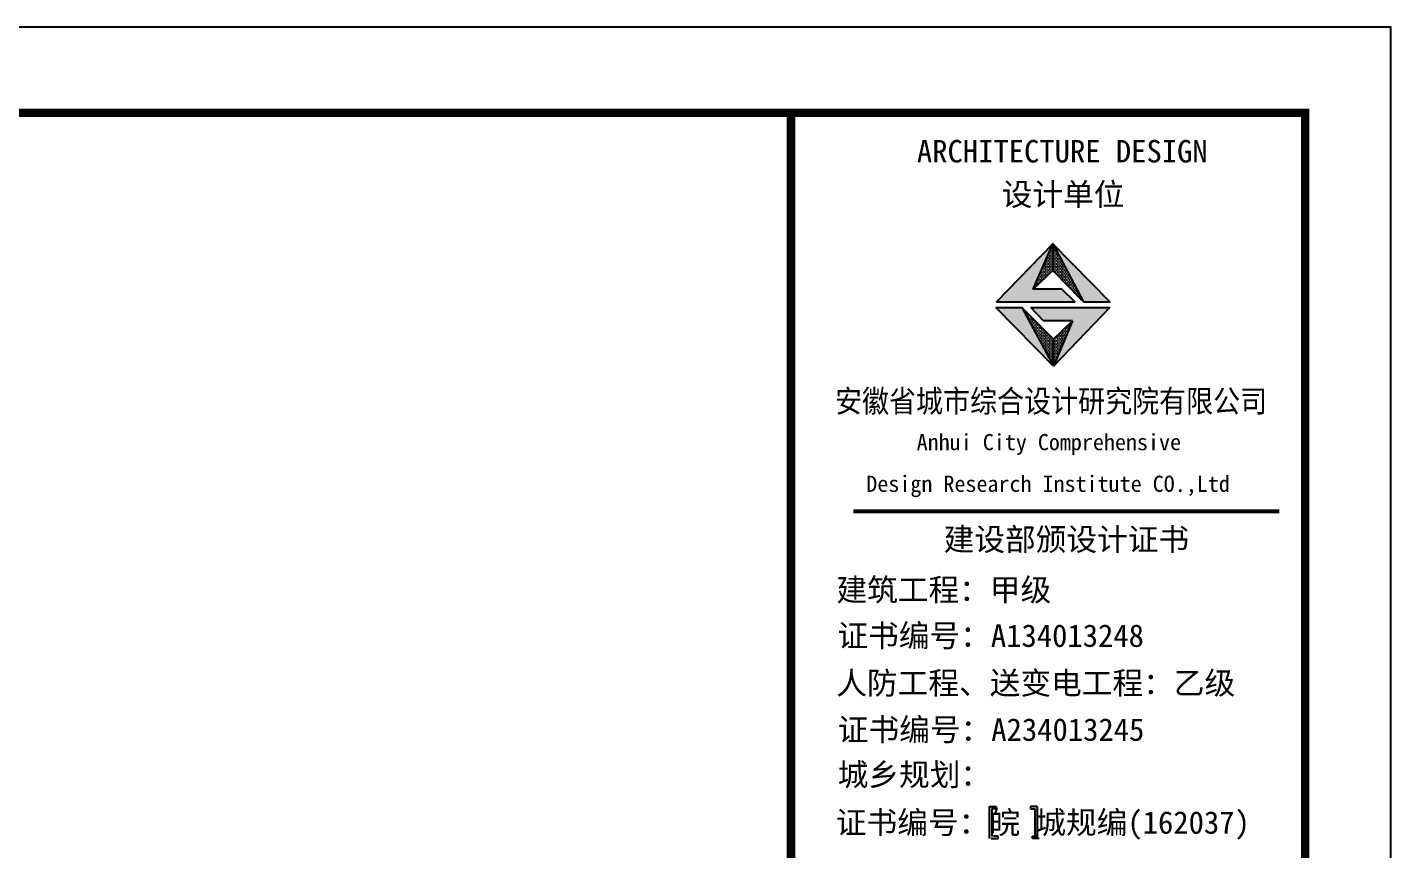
# Model space of a CAD drawing. Extents: x 32461 to 402082, y -617694 to 182569.
# Drawn here: x 171256 to 188783, y -464823 to -454252 of the extents above; entities that cross this region are included whole.
import ezdxf

# ---------------------------------------------------------------- set-up
doc = ezdxf.new("R2010")
doc.units = 0
doc.header["$LTSCALE"] = 1000
doc.header["$MEASUREMENT"] = 0
doc.layers.add('PUB_TITLE', color=4, linetype='CONTINUOUS')
doc.layers.add('图框', color=4, linetype='CONTINUOUS')
doc.styles.add('黑体', font='simhei.ttf', dxfattribs={"width": 0.6, "height": 4.3})

msp = doc.modelspace()

# ---------------------------------------------------------------- hatches: boundary and pattern name
at = {"layer": '图框'}
for color, points in [(1, [(184186.7, -457618), (184437.2, -457037.1), (183715.1, -457779.2), (184720.4, -457779.2), (184553.7, -457618)]), (1, [(184831.6, -457782.3), (185172, -457782.3), (184437.2, -457037.1)]), (1, [(184040.7, -457853.9), (183706.9, -457853.9), (184446.9, -458605.6)]), (1, [(184155.8, -457851.7), (184320, -458023.9), (184691.8, -458023.9), (184446.9, -458605.6), (185172.5, -457851.7)]), (4, [(183653.2, -464295.7), (183709.6, -464295.7), (183709.6, -464267.5), (183683.6, -464267.5), (183622.8, -464267.5), (183622.8, -464677.1), (183683.6, -464677.1), (183709.6, -464677.1), (183709.6, -464648.9), (183653.2, -464648.9)]), (4, [(184208.7, -464648.9), (184152.3, -464648.9), (184152.3, -464677.1), (184178.3, -464677.1), (184239.1, -464677.1), (184239.1, -464267.5), (184178.3, -464267.5), (184152.3, -464267.5), (184152.3, -464295.7), (184208.7, -464295.7)])]:
    msp.add_hatch(color=color, dxfattribs=at).paths.add_polyline_path(points)
h = msp.add_hatch(dxfattribs=at)
h.set_pattern_fill('DOTS', color=256, scale=330, style=0)
h.set_pattern_definition([(0, (-2322861.95, 490117.675), (10.3125, 20.625), [0, -20.625])])
h.paths.add_polyline_path([(184446.9, -458605.6), (184446.9, -458259.1), (184040.7, -457853.9)])
h.paths.add_polyline_path([(184691.8, -458023.9), (184446.9, -458259.1), (184446.9, -458605.6)])
h.paths.add_polyline_path([(184437.2, -457037.1), (184437.2, -457378.7), (184831.6, -457782.3)])
h.paths.add_polyline_path([(184437.2, -457378.7), (184437.2, -457037.1), (184186.7, -457618)])

# ---------------------------------------------------------------- linework, layer by layer
at = {"layer": 'PUB_TITLE'}
msp.add_lwpolyline([(74273.1, -500451.9), (188783.1, -500451.9), (188783.1, -454251.9), (74273.1, -454251.9)], close=True, dxfattribs=at)
at = {"layer": 'PUB_TITLE', "const_width": 110}
msp.add_lwpolyline([(77023.1, -499351.9), (187683.1, -499351.9), (187683.1, -455351.9), (77023.1, -455351.9)], close=True, dxfattribs=at)
at = {"layer": '图框'}
for p, q in [((184186.7, -457618), (184437.2, -457037.1)), ((184437.2, -457037.1), (184831.6, -457782.3)), ((184446.9, -458605.6), (183706.9, -457853.9)), ((183706.9, -457853.9), (184040.7, -457853.9)), ((184446.9, -458605.6), (183706.9, -457853.9)), ((183706.9, -457853.9), (184040.7, -457853.9)), ((183706.9, -457853.9), (184040.7, -457853.9)), ((184446.9, -458259.1), (184040.7, -457853.9)), ((184155.8, -457851.7), (185172.5, -457851.7)), ((184320, -458023.9), (184155.8, -457851.7)), ((185172.5, -457851.7), (184446.9, -458605.6)), ((184691.8, -458023.9), (184320, -458023.9)), ((184446.9, -458259.1), (184691.8, -458023.9)), ((184691.8, -458023.9), (184446.9, -458605.6)), ((184446.9, -458605.6), (184446.9, -458259.1)), ((184446.9, -458605.6), (184446.9, -458259.1)), ((184446.9, -458605.6), (184446.9, -458259.1))]:
    msp.add_line(p, q, dxfattribs=at)
at = {"layer": '图框', "color": 1}
for p, q in [((184446.9, -458605.6), (183706.9, -457853.9)), ((184040.7, -457853.9), (184446.9, -458605.6))]:
    msp.add_line(p, q, dxfattribs=at)
at = {"layer": '图框', "color": 4}
for p, q in [((183622.8, -464267.5), (183683.6, -464267.5)), ((183622.8, -464267.5), (183622.8, -464677.1)), ((183709.6, -464295.7), (183653.2, -464295.7)), ((183653.2, -464295.7), (183653.2, -464648.9)), ((183683.6, -464267.5), (183709.6, -464267.5)), ((183709.6, -464267.5), (183709.6, -464295.7)), ((184178.3, -464267.5), (184152.3, -464267.5)), ((184152.3, -464267.5), (184152.3, -464295.7)), ((184152.3, -464295.7), (184208.7, -464295.7)), ((184239.1, -464267.5), (184178.3, -464267.5)), ((184208.7, -464295.7), (184208.7, -464648.9)), ((184239.1, -464267.5), (184239.1, -464677.1)), ((183734.9, -464648.9), (183678.5, -464648.9)), ((183734.9, -464677.1), (183734.9, -464648.9)), ((184177.6, -464677.1), (184177.6, -464648.9)), ((184177.6, -464648.9), (184234, -464648.9)), ((183648.1, -464677.1), (183708.9, -464677.1)), ((183708.9, -464677.1), (183734.9, -464677.1)), ((184203.6, -464677.1), (184177.6, -464677.1)), ((184264.4, -464677.1), (184203.6, -464677.1))]:
    msp.add_line(p, q, dxfattribs=at)
at = {"layer": '图框', "color": 4, "const_width": 108.4}
msp.add_lwpolyline([(181072.9, -455351.9), (187683.1, -455351.9), (187683.1, -499351.9), (181072.9, -499351.9)], close=True, dxfattribs=at)
at = {"layer": '图框'}
for points in [[(184553.7, -457618), (184186.7, -457618), (184437.2, -457378.7), (184831.6, -457782.3), (185172, -457782.3), (184437.2, -457037.1), (183715.1, -457779.2), (184720.4, -457779.2), (184553.7, -457618)], [(184437.2, -457037.1), (184437.2, -457378.7)]]:
    msp.add_lwpolyline(points, dxfattribs=at)
at = {"layer": '图框', "color": 4, "const_width": 54.8}
msp.add_lwpolyline([(181874.5, -460473.5), (187352.5, -460473.5)], dxfattribs=at)

# ---------------------------------------------------------------- texts
at = {"layer": '图框', "color": 4, "style": '黑体'}
for s, height, p in [('ARCHITECTURE DESIGN', 289.238, (182691.8, -455989.6)), ('设计单位', 289.24, (183782.3, -456543.6)), ('Anhui City Comprehensive ', 208.164, (182688.9, -459687.6)), (' Design Research Institute CO.,Ltd', 208.164, (181899.8, -460223.2)), ('建设部颁设计证书', 289.24, (183035.6, -460978)), (' 建筑工程：甲级', 289.24, (181461.1, -461626.2)), ('证书编号：A134013248', 289.238, (181670.4, -462215.6)), ('人防工程、送变电工程：乙级', 289.238, (181655.2, -462824.6)), ('证书编号：A234013245', 289.238, (181675.6, -463423.2)), ('城乡规划：', 289.24, (181673.5, -464001.1)), ('证书编号：皖 城规编(162037)', 289.238, (181650.4, -464617.2))]:
    msp.add_text(s, height=height, dxfattribs=at).set_placement(p)
at = {"layer": '图框', "color": 4, "style": '黑体', "width": 0.88}
msp.add_text('安徽省城市综合设计研究院有限公司', height=289.238, dxfattribs=at).set_placement((181639.3, -459201.4))

doc.saveas('drawing.dxf')
